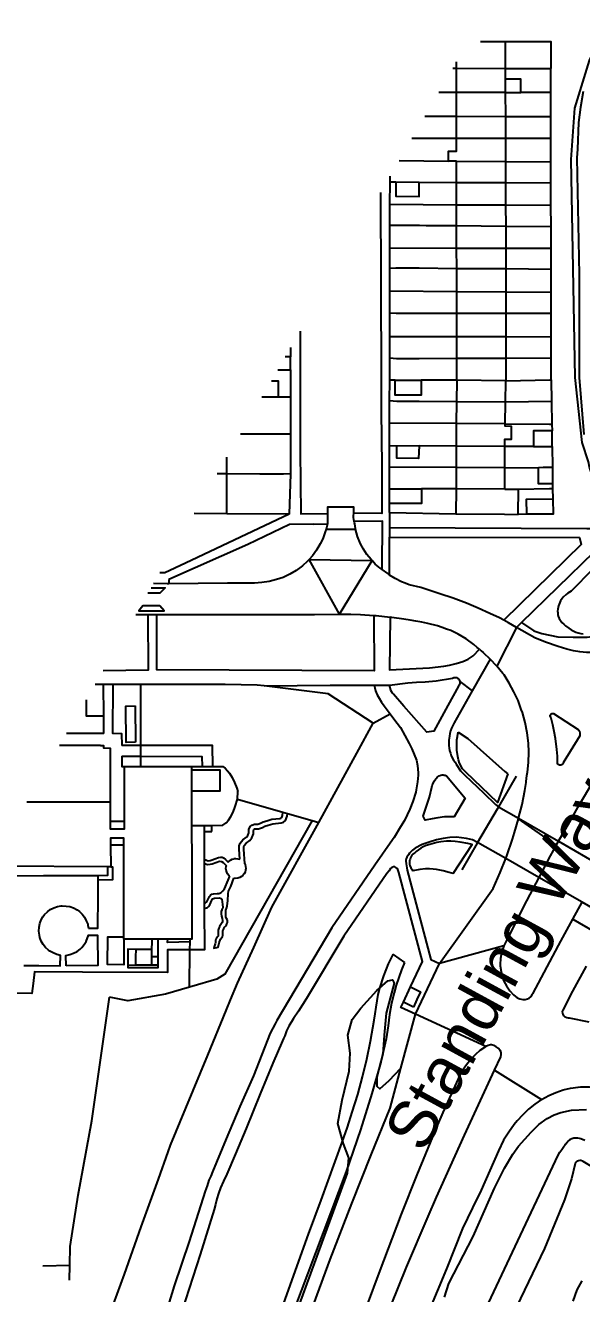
# Model space of a CAD drawing. Header units: millimetres. Extents: x 111502 to 977541, y 8702 to 1044108.
# Drawn here: x 486233.3 to 486351.3, y 236305.6 to 236574.7 of the extents above; entities that cross this region are included whole.
import ezdxf

# ---------------------------------------------------------------- set-up
doc = ezdxf.new("R2010")
doc.units = ezdxf.units.MM
doc.header["$LTSCALE"] = 0.25
doc.linetypes.add('DASHED2', pattern=[9.525, 6.35, -3.175])
doc.layers.add('E HVSS As Laid HV', color=10, linetype='Continuous')
doc.layers.add('X HVSS Site Background', color=8, linetype='Continuous')
doc.styles.add('Arial', font='arial.ttf')

# ---------------------------------------------------------------- blocks, each defined once
blk = doc.blocks.new('OS MAP 060722')
at = {"layer": 'X HVSS Site Background'}
for points in [[(-2472.02, -2678.32), (-2448.93, -2655.81), (-2440.93, -2646.36), (-2440.33, -2645.66), (-2439.73, -2644.91), (-2438.78, -2643.56), (-2438.28, -2642.76), (-2437.83, -2641.91), (-2437.28, -2640.71), (-2431.58, -2626.81), (-2431.38, -2626.31), (-2430.33, -2623.71), (-2428.43, -2619.56), (-2426.83, -2616.11), (-2423.48, -2609.41), (-2421.78, -2606.21), (-2412.73, -2590.46), (-2402.33, -2573.11), (-2391.43, -2554.51), (-2387.93, -2548.46)], [(-2447.73, -2657.66), (-2461.53, -2671.71), (-2462.23, -2672.11), (-2462.58, -2672.36), (-2463.18, -2672.96), (-2463.43, -2673.26), (-2463.73, -2673.76), (-2464.18, -2674.81), (-2464.28, -2675.16), (-2464.33, -2675.51), (-2464.38, -2675.91), (-2464.33, -2676.26), (-2464.33, -2676.61), (-2464.23, -2677.01), (-2464.03, -2677.51), (-2463.78, -2677.91), (-2463.48, -2678.31), (-2463.08, -2678.71), (-2462.68, -2679.06), (-2461.98, -2679.56), (-2461.53, -2679.86), (-2460.53, -2680.36), (-2460.03, -2680.51), (-2459.48, -2680.66), (-2458.93, -2680.76)], [(-2472.02, -2678.32), (-2469.45, -2680.07), (-2467.72, -2680.68), (-2464.35, -2681.35), (-2461.1, -2681.42), (-2458.14, -2681.43), (-2455.09, -2681.05), (-2453.36, -2680.21), (-2451.12, -2679.07), (-2448.8, -2676.63), (-2444.1, -2670.27), (-2439.49, -2664.69), (-2431.62, -2655.3), (-2425.24, -2646.03), (-2416.62, -2634.94), (-2412.58, -2629.56), (-2405.29, -2621.05), (-2400.02, -2613.89), (-2393.73, -2606.98), (-2384.34, -2597.21), (-2375.08, -2587.25), (-2363.56, -2575.28), (-2350.15, -2562.42), (-2337.79, -2551.15)], [(-2453.88, -2656.36), (-2457.58, -2645.36), (-2457.83, -2644.21), (-2459.18, -2640.16), (-2460.68, -2626.31), (-2461.48, -2580.06), (-2460.73, -2569.16), (-2457.63, -2559.06), (-2457.28, -2558.26), (-2456.68, -2557.36), (-2455.93, -2556.51), (-2455.08, -2555.56), (-2454.08, -2554.71), (-2453.03, -2553.86), (-2451.83, -2553.11), (-2450.68, -2552.51), (-2448.18, -2551.51), (-2446.88, -2551.11), (-2441.83, -2549.71)], [(-2458.93, -2565.61), (-2459.53, -2568.96), (-2459.93, -2572.21), (-2460.18, -2577.91), (-2460.33, -2579.71), (-2459.83, -2604.46), (-2459.78, -2626.31), (-2458.83, -2638.46)], [(-2480.72, -2555.03), (-2475.48, -2555.06)], [(-2475.48, -2555.06), (-2465.78, -2555.06), (-2465.78, -2560.76)], [(-2475.48, -2555.06), (-2475.48, -2560.76)], [(-2485.83, -2560.71), (-2485.83, -2559.34)], [(-2486.62, -2560.71), (-2485.83, -2560.71)], [(-2485.83, -2560.71), (-2475.48, -2560.76)], [(-2485.83, -2565.86), (-2485.83, -2560.71)], [(-2475.48, -2560.76), (-2465.78, -2560.76)], [(-2475.48, -2560.76), (-2475.48, -2563.05)], [(-2465.78, -2565.86), (-2465.78, -2560.76)], [(-2475.48, -2563.05), (-2475.48, -2565.86)], [(-2472.15, -2565.86), (-2472.15, -2563.05), (-2475.48, -2563.05)], [(-2485.83, -2565.86), (-2489.6, -2565.83)], [(-2475.48, -2565.86), (-2485.83, -2565.86)], [(-2485.83, -2570.91), (-2485.83, -2565.86)], [(-2475.48, -2565.86), (-2475.43, -2570.96)], [(-2475.48, -2565.86), (-2472.15, -2565.86)], [(-2465.78, -2565.86), (-2472.15, -2565.86)], [(-2465.78, -2570.96), (-2465.78, -2565.86)], [(-2492.54, -2570.91), (-2485.83, -2570.91)], [(-2485.83, -2570.91), (-2475.43, -2570.96)], [(-2485.83, -2575.61), (-2485.83, -2570.91)], [(-2475.43, -2570.96), (-2465.78, -2570.96)], [(-2475.43, -2570.96), (-2475.43, -2575.61)], [(-2465.78, -2575.61), (-2465.78, -2570.96)], [(-2485.83, -2575.61), (-2493.73, -2575.61), (-2495.27, -2575.61)], [(-2487.51, -2580.41), (-2487.51, -2580.4), (-2487.51, -2578.32), (-2485.83, -2578.32), (-2485.83, -2575.61)], [(-2475.43, -2575.61), (-2485.83, -2575.61)], [(-2465.78, -2575.61), (-2475.43, -2575.61)], [(-2475.43, -2575.61), (-2475.43, -2580.51)], [(-2465.78, -2580.56), (-2465.78, -2575.61)], [(-2498.01, -2580.32), (-2487.51, -2580.41)], [(-2485.83, -2580.41), (-2487.51, -2580.41)], [(-2485.83, -2580.41), (-2475.43, -2580.51)], [(-2485.83, -2585.01), (-2485.83, -2580.41)], [(-2475.43, -2580.51), (-2465.78, -2580.56)], [(-2475.43, -2580.51), (-2475.43, -2585.06)], [(-2465.78, -2585.11), (-2465.78, -2580.56)], [(-2499.93, -2584.91), (-2499.93, -2583.63)], [(-2499.98, -2589.56), (-2499.93, -2584.91)], [(-2498.68, -2584.91), (-2499.93, -2584.91)], [(-2498.68, -2584.91), (-2498.68, -2587.86), (-2493.73, -2587.91), (-2493.73, -2584.96)], [(-2493.73, -2584.96), (-2498.68, -2584.91)], [(-2485.83, -2585.01), (-2493.73, -2584.96)], [(-2485.83, -2589.66), (-2485.83, -2585.01)], [(-2475.43, -2585.06), (-2485.83, -2585.01)], [(-2465.78, -2585.11), (-2475.43, -2585.06)], [(-2475.43, -2585.06), (-2475.43, -2589.71)], [(-2465.78, -2589.76), (-2465.78, -2585.11)], [(-2501.94, -2587.1), (-2501.83, -2626.31), (-2501.78, -2633.41), (-2501.68, -2645.06), (-2501.68, -2655.21), (-2507.63, -2655.16)], [(-2499.98, -2589.56), (-2485.83, -2589.66)], [(-2499.98, -2594.06), (-2499.98, -2589.56)], [(-2485.83, -2589.66), (-2475.43, -2589.71)], [(-2485.83, -2594.16), (-2485.83, -2589.66)], [(-2475.43, -2589.71), (-2465.78, -2589.76)], [(-2475.43, -2589.71), (-2475.38, -2594.26)], [(-2465.73, -2594.36), (-2465.78, -2589.76)], [(-2499.98, -2598.81), (-2500, -2597.34), (-2499.98, -2594.06)], [(-2485.83, -2594.16), (-2492.24, -2594.12), (-2493.68, -2594.11), (-2498.68, -2594.07), (-2499.98, -2594.06)], [(-2475.38, -2594.26), (-2485.83, -2594.16)], [(-2485.83, -2598.86), (-2485.83, -2594.16)], [(-2465.73, -2594.36), (-2475.38, -2594.26)], [(-2475.38, -2594.26), (-2475.38, -2598.86)], [(-2465.73, -2598.91), (-2465.73, -2594.36)], [(-2499.98, -2603.21), (-2499.98, -2598.81)], [(-2499.98, -2598.81), (-2485.83, -2598.86)], [(-2485.78, -2603.26), (-2485.83, -2598.86)], [(-2485.83, -2598.86), (-2475.38, -2598.86)], [(-2475.38, -2598.86), (-2475.38, -2603.31)], [(-2475.38, -2598.86), (-2465.73, -2598.91)], [(-2465.73, -2603.41), (-2465.73, -2598.91)], [(-2485.78, -2603.26), (-2493.78, -2603.16), (-2498.68, -2603.16), (-2499.98, -2603.21)], [(-2499.98, -2607.96), (-2499.98, -2603.21)], [(-2485.78, -2608.06), (-2485.78, -2603.26)], [(-2475.38, -2603.31), (-2485.78, -2603.26)], [(-2465.73, -2603.41), (-2475.38, -2603.31)], [(-2475.38, -2603.31), (-2475.38, -2608.16)], [(-2465.73, -2608.21), (-2465.73, -2603.41)], [(-2499.98, -2607.96), (-2485.78, -2608.06)], [(-2499.98, -2612.71), (-2499.98, -2607.96)], [(-2485.78, -2612.76), (-2485.78, -2608.06)], [(-2485.78, -2608.06), (-2475.38, -2608.16)], [(-2475.38, -2608.16), (-2465.73, -2608.21)], [(-2475.38, -2608.16), (-2475.38, -2612.76)], [(-2465.73, -2612.76), (-2465.73, -2608.21)], [(-2499.98, -2617.61), (-2499.98, -2612.71)], [(-2485.78, -2612.76), (-2493.78, -2612.76), (-2498.63, -2612.76), (-2499.98, -2612.71)], [(-2485.78, -2617.66), (-2485.78, -2612.76)], [(-2475.38, -2612.76), (-2485.78, -2612.76)], [(-2465.73, -2612.76), (-2475.38, -2612.76)], [(-2475.38, -2612.76), (-2475.33, -2617.66)], [(-2465.73, -2617.71), (-2465.73, -2612.76)], [(-2518.99, -2616.48), (-2518.98, -2626.31), (-2518.98, -2641.96), (-2518.88, -2655.26), (-2513.18, -2655.21)], [(-2499.98, -2622.26), (-2499.98, -2617.61)], [(-2499.98, -2617.61), (-2485.78, -2617.66)], [(-2485.78, -2617.66), (-2475.33, -2617.66)], [(-2485.78, -2622.31), (-2485.78, -2617.66)], [(-2475.33, -2617.66), (-2475.33, -2622.31)], [(-2475.33, -2617.66), (-2465.73, -2617.71)], [(-2465.73, -2622.26), (-2465.73, -2617.71)], [(-2521.04, -2620), (-2521.03, -2621.96)], [(-2521.03, -2621.96), (-2522.17, -2621.96)], [(-2521.03, -2624.68), (-2521.03, -2621.96)], [(-2485.78, -2622.31), (-2493.78, -2622.36), (-2498.58, -2622.36), (-2499.98, -2622.26)], [(-2499.98, -2626.91), (-2499.98, -2626.31), (-2499.98, -2622.26)], [(-2475.33, -2622.31), (-2485.78, -2622.31)], [(-2485.78, -2626.91), (-2485.78, -2626.31), (-2485.78, -2622.31)], [(-2465.73, -2622.26), (-2475.33, -2622.31)], [(-2475.33, -2622.31), (-2475.33, -2626.31), (-2475.33, -2627.06)], [(-2465.73, -2626.86), (-2465.73, -2626.31), (-2465.73, -2622.26)], [(-2523.75, -2624.68), (-2521.03, -2624.68)], [(-2521.03, -2624.68), (-2521.03, -2626.31), (-2521.03, -2630.51)], [(-2525.11, -2627.03), (-2523.65, -2627.03), (-2523.66, -2630.5)], [(-2500.03, -2631.31), (-2499.98, -2626.91)], [(-2498.86, -2626.91), (-2499.98, -2626.91)], [(-2493.36, -2626.91), (-2493.36, -2630.05), (-2498.86, -2630.05), (-2498.86, -2626.91)], [(-2498.86, -2626.91), (-2493.36, -2626.91)], [(-2485.78, -2626.91), (-2493.36, -2626.91)], [(-2485.78, -2626.91), (-2485.83, -2631.51)], [(-2475.33, -2627.06), (-2485.78, -2626.91)], [(-2475.43, -2631.56), (-2475.33, -2627.06)], [(-2475.33, -2627.06), (-2466.03, -2626.86), (-2465.73, -2626.86)], [(-2465.73, -2626.86), (-2465.68, -2631.41)], [(-2523.66, -2630.5), (-2527.12, -2630.49)], [(-2521.03, -2630.51), (-2522.48, -2630.51), (-2523.66, -2630.5)], [(-2521.03, -2630.51), (-2521.03, -2638.36)], [(-2500.03, -2636.06), (-2500.03, -2631.31)], [(-2485.83, -2631.51), (-2493.73, -2631.46), (-2498.48, -2631.41), (-2500.03, -2631.31)], [(-2485.83, -2631.51), (-2485.88, -2636.11)], [(-2475.43, -2631.56), (-2485.83, -2631.51)], [(-2475.53, -2636.16), (-2475.43, -2631.56)], [(-2465.68, -2631.41), (-2475.43, -2631.56)], [(-2465.68, -2631.41), (-2465.58, -2636.21)], [(-2485.88, -2636.11), (-2500.03, -2636.06)], [(-2500.03, -2640.86), (-2500.03, -2636.06)], [(-2485.88, -2636.11), (-2485.88, -2640.91)], [(-2475.53, -2636.16), (-2485.88, -2636.11)], [(-2475.58, -2640.96), (-2475.56, -2639.4), (-2474.19, -2639.42), (-2474.16, -2636.7), (-2475.53, -2636.69), (-2475.53, -2636.16)], [(-2475.53, -2636.16), (-2466.08, -2636.21), (-2465.58, -2636.21)], [(-2465.58, -2636.21), (-2465.51, -2637.64)], [(-2521.03, -2638.36), (-2531.69, -2638.36)], [(-2521.03, -2638.36), (-2521.08, -2646.76)], [(-2465.51, -2637.64), (-2465.56, -2637.64), (-2469.49, -2637.62), (-2469.51, -2640.99)], [(-2465.53, -2641.01), (-2465.51, -2637.64)], [(-2498.48, -2640.91), (-2500.03, -2640.86)], [(-2500.03, -2645.36), (-2500.03, -2640.86)], [(-2493.73, -2640.86), (-2498.48, -2640.91)], [(-2493.73, -2640.86), (-2493.88, -2643.51), (-2498.48, -2643.46), (-2498.48, -2640.91)], [(-2485.88, -2640.91), (-2493.73, -2640.86)], [(-2485.88, -2640.91), (-2485.93, -2645.21), (-2485.93, -2645.46)], [(-2475.58, -2640.96), (-2485.88, -2640.91)], [(-2469.51, -2640.99), (-2475.58, -2640.96)], [(-2475.58, -2645.51), (-2475.58, -2640.96)], [(-2469.51, -2640.99), (-2465.53, -2641.01)], [(-2465.53, -2641.01), (-2465.48, -2645.36)], [(-2534.53, -2646.81), (-2534.53, -2643.24)], [(-2500.03, -2649.96), (-2500.03, -2649.91), (-2500.03, -2645.36)], [(-2485.93, -2645.46), (-2500.03, -2645.36)], [(-2475.58, -2645.51), (-2485.93, -2645.46)], [(-2485.93, -2645.46), (-2485.93, -2649.96)], [(-2475.58, -2645.51), (-2468.46, -2645.4)], [(-2475.58, -2650.01), (-2475.58, -2645.51)], [(-2468.46, -2645.4), (-2467.44, -2645.38), (-2465.48, -2645.36)], [(-2465.44, -2648.88), (-2468.42, -2648.91), (-2468.46, -2645.4)], [(-2465.48, -2645.36), (-2465.44, -2648.88)], [(-2534.53, -2646.81), (-2536.59, -2646.8)], [(-2521.08, -2646.76), (-2522.53, -2646.86), (-2527.53, -2646.84), (-2534.53, -2646.81)], [(-2534.53, -2655.26), (-2534.53, -2646.81)], [(-2521.08, -2646.76), (-2521.33, -2655.31)], [(-2500.03, -2649.96), (-2498.48, -2649.96), (-2493.78, -2649.96), (-2493.27, -2649.96)], [(-2500.03, -2653.08), (-2500.03, -2649.96)], [(-2493.27, -2649.96), (-2493.27, -2653.08), (-2500.03, -2653.08)], [(-2485.93, -2649.96), (-2493.27, -2649.96)], [(-2485.93, -2649.96), (-2485.98, -2655.26)], [(-2475.58, -2650.01), (-2485.93, -2649.96)], [(-2475.58, -2650.01), (-2472.69, -2650.04)], [(-2472.75, -2655.39), (-2472.75, -2655.34), (-2472.69, -2650.04)], [(-2472.69, -2650.04), (-2466.13, -2649.91), (-2465.43, -2649.91)], [(-2465.44, -2648.88), (-2465.43, -2649.91)], [(-2465.43, -2649.91), (-2465.36, -2652.09)], [(-2500.03, -2655.01), (-2500.03, -2653.08)], [(-2470.91, -2655.37), (-2470.91, -2655.33), (-2470.95, -2652.15), (-2465.39, -2652.09), (-2465.36, -2652.09)], [(-2465.36, -2652.09), (-2465.33, -2655.31), (-2470.91, -2655.37)], [(-2521.33, -2655.31), (-2543.33, -2665.76), (-2547.68, -2667.76), (-2548.76, -2667.76)], [(-2534.53, -2655.26), (-2541.46, -2655.19)], [(-2521.33, -2655.31), (-2534.53, -2655.26)], [(-2507.63, -2655.16), (-2507.63, -2653.83), (-2513.18, -2653.84), (-2513.18, -2655.21)], [(-2513.18, -2655.21), (-2513.18, -2657.41)], [(-2507.53, -2656.91), (-2507.68, -2656.06), (-2507.68, -2655.71), (-2507.63, -2655.16)], [(-2500.03, -2655.01), (-2485.98, -2655.26)], [(-2500.03, -2655.01), (-2500.03, -2658.26)], [(-2453.88, -2656.36), (-2454.73, -2657.31), (-2455.03, -2657.56), (-2455.38, -2657.81), (-2455.73, -2658.01), (-2456.08, -2658.16), (-2456.48, -2658.31), (-2456.83, -2658.41), (-2457.23, -2658.46), (-2458.18, -2658.46), (-2500.03, -2658.26)], [(-2485.98, -2655.26), (-2475.63, -2655.36), (-2472.75, -2655.39)], [(-2470.91, -2655.37), (-2472.75, -2655.39)], [(-2516.25, -2657.45), (-2521.23, -2657.51), (-2530.13, -2661.81), (-2546.84, -2669.2)], [(-2513.51, -2658.54), (-2513.68, -2659.11), (-2514.18, -2660.56), (-2514.73, -2661.66), (-2515.53, -2662.96), (-2516.38, -2664.21), (-2517.11, -2664.97)], [(-2516.25, -2657.45), (-2513.18, -2657.41)], [(-2513.18, -2657.41), (-2513.51, -2658.54)], [(-2513.51, -2658.54), (-2507.25, -2658.53)], [(-2501.58, -2667.11), (-2501.53, -2656.81), (-2507.53, -2656.91)], [(-2507.25, -2658.53), (-2507.28, -2658.41), (-2507.43, -2657.41), (-2507.48, -2657.21), (-2507.53, -2656.91)], [(-2503.73, -2665.2), (-2503.93, -2664.96), (-2504.83, -2663.91), (-2505.58, -2662.76), (-2506.23, -2661.61), (-2506.83, -2660.06), (-2507.25, -2658.53)], [(-2500.03, -2658.26), (-2500.03, -2660.21)], [(-2500.03, -2668.31), (-2500.03, -2660.21)], [(-2500.03, -2660.21), (-2459.73, -2660.31), (-2459.38, -2661.76), (-2475.78, -2677.86)], [(-2517.11, -2664.97), (-2517.43, -2665.31), (-2518.48, -2666.31), (-2519.83, -2667.26), (-2521.18, -2668.06), (-2522.58, -2668.76), (-2524.03, -2669.21), (-2525.58, -2669.61), (-2527.13, -2669.86), (-2528.68, -2669.96), (-2534.38, -2669.96), (-2546.87, -2670.1)], [(-2517.11, -2664.97), (-2503.73, -2665.2)], [(-2510.63, -2676.56), (-2517.11, -2664.97)], [(-2510.63, -2676.56), (-2503.73, -2665.2)], [(-2501.58, -2667.11), (-2502.03, -2666.81), (-2503.08, -2665.96), (-2503.73, -2665.2)], [(-2500.03, -2668.31), (-2500.43, -2667.96), (-2501.58, -2667.11)], [(-2546.84, -2669.2), (-2546.86, -2669.93), (-2546.87, -2670.1)], [(-2475.78, -2677.86), (-2476.73, -2677.36), (-2478.73, -2676.41), (-2481.23, -2675.26), (-2483.73, -2674.21), (-2486.53, -2673.16), (-2489.33, -2672.21), (-2493.43, -2670.91), (-2495.88, -2670.31), (-2496.73, -2670.01), (-2497.48, -2669.71), (-2498.83, -2669.01), (-2500.03, -2668.31)], [(-2550.61, -2670.95), (-2547.66, -2670.95), (-2548.79, -2672.12), (-2551.29, -2672.12)], [(-2546.87, -2670.1), (-2547.23, -2670.11), (-2550.11, -2670.08)], [(-2548.79, -2674.81), (-2552.38, -2674.81), (-2553.26, -2675.84), (-2547.84, -2675.84), (-2548.79, -2674.81)], [(-2560.79, -2688.48), (-2551.18, -2688.4), (-2551.23, -2676.61)], [(-2553.89, -2676.61), (-2551.23, -2676.61)], [(-2551.23, -2676.61), (-2549.43, -2676.61)], [(-2549.43, -2676.61), (-2538.83, -2676.66), (-2528.18, -2676.66), (-2515.98, -2676.61), (-2510.63, -2676.56)], [(-2503.38, -2676.81), (-2503.33, -2688.56), (-2549.43, -2688.4), (-2549.43, -2676.61)], [(-2510.63, -2676.56), (-2510.23, -2676.56), (-2508.23, -2676.56), (-2506.18, -2676.61), (-2503.38, -2676.81)], [(-2503.38, -2676.81), (-2502.88, -2676.86), (-2499.93, -2677.21)], [(-2499.93, -2677.21), (-2500.02, -2688.38), (-2491.58, -2687.94), (-2488.54, -2687.61), (-2487.31, -2687.39), (-2485.9, -2687.05), (-2484.51, -2686.61), (-2483.37, -2686.14), (-2482.31, -2685.42), (-2480.98, -2684.01)], [(-2480.98, -2684.01), (-2481.43, -2683.66), (-2482.18, -2683.01), (-2483.78, -2681.81), (-2485.48, -2680.81), (-2487.03, -2680.06), (-2487.93, -2679.71), (-2488.88, -2679.36), (-2489.83, -2679.06), (-2491.88, -2678.51), (-2493.18, -2678.26), (-2494.43, -2678.01), (-2495.68, -2677.81), (-2496.98, -2677.61), (-2499.53, -2677.26), (-2499.93, -2677.21)], [(-2473.08, -2679.36), (-2474.78, -2678.41), (-2475.78, -2677.86)], [(-2473.08, -2679.36), (-2477.28, -2687.56)], [(-2473.08, -2679.36), (-2472.02, -2678.32)], [(-2453.73, -2684.31), (-2454.58, -2684.51), (-2455.48, -2684.66), (-2456.38, -2684.71), (-2458.23, -2684.71), (-2459.63, -2684.56), (-2461.03, -2684.31), (-2462.43, -2683.96), (-2464.28, -2683.41), (-2466.98, -2682.51), (-2469.18, -2681.56), (-2473.08, -2679.36)], [(-2480.98, -2684.01), (-2480.58, -2684.31), (-2480.18, -2684.66), (-2478.68, -2686.11)], [(-2478.68, -2686.11), (-2482.49, -2692.83)], [(-2477.28, -2687.56), (-2478.68, -2686.11)], [(-2472.65, -2719.87), (-2471.93, -2716.96), (-2471.33, -2713.96), (-2471.08, -2712.26), (-2471.05, -2712.1), (-2470.88, -2710.81), (-2470.78, -2710.11), (-2470.58, -2708.01), (-2470.48, -2705.86), (-2470.53, -2703.91), (-2470.83, -2701.71), (-2471.23, -2699.56), (-2471.83, -2697.41), (-2472.08, -2696.81), (-2472.78, -2694.86), (-2473.63, -2693.01), (-2474.63, -2691.21), (-2475.73, -2689.46), (-2475.98, -2689.16), (-2477.28, -2687.56)], [(-2500.03, -2691.61), (-2496.13, -2691.16), (-2494.28, -2691.01), (-2492.48, -2690.91), (-2490.13, -2690.71), (-2486.68, -2690.16), (-2486.53, -2690.06), (-2486.38, -2690.01), (-2485.83, -2690.01), (-2485.63, -2690.11), (-2485.48, -2690.21), (-2485.33, -2690.36), (-2485.23, -2690.51), (-2485.13, -2690.86)], [(-2485.13, -2690.86), (-2485.13, -2691.26), (-2485.18, -2691.41), (-2485.23, -2691.61), (-2485.43, -2691.86), (-2487.68, -2695.96), (-2490.63, -2701.41), (-2492.13, -2701.61), (-2497.03, -2696.11), (-2499.23, -2693.51), (-2499.38, -2693.31), (-2499.73, -2692.76), (-2499.93, -2692.11), (-2500.03, -2691.61)], [(-2485.13, -2690.86), (-2482.49, -2692.83)], [(-2560.73, -2691.46), (-2562.51, -2691.45)], [(-2558.73, -2691.46), (-2560.73, -2691.46)], [(-2560.68, -2698.16), (-2560.73, -2691.46)], [(-2558.73, -2691.46), (-2558.83, -2701.81), (-2556.88, -2701.86), (-2556.86, -2704.46)], [(-2552.82, -2691.46), (-2555.13, -2691.46), (-2558.73, -2691.46)], [(-2526.63, -2691.76), (-2528.13, -2691.61), (-2534.93, -2691.51), (-2552.82, -2691.46)], [(-2552.82, -2704.46), (-2552.82, -2691.46)], [(-2526.63, -2691.76), (-2512.63, -2691.61), (-2503.28, -2691.66)], [(-2503.53, -2699.71), (-2513.03, -2693.46), (-2526.63, -2691.76)], [(-2503.28, -2691.66), (-2500.03, -2691.61)], [(-2503.28, -2691.66), (-2503.18, -2692.21), (-2502.98, -2692.86), (-2502.63, -2693.66), (-2502.23, -2694.41), (-2501.73, -2695.21), (-2501.18, -2696.01), (-2499.88, -2697.71)], [(-2482.49, -2692.83), (-2486.33, -2699.61), (-2486.63, -2700.21), (-2486.88, -2700.76), (-2487.08, -2701.31), (-2487.23, -2701.91), (-2487.33, -2702.46), (-2487.43, -2703.31), (-2487.43, -2704.46), (-2487.38, -2705.01), (-2487.28, -2705.51), (-2487.13, -2706.06), (-2486.93, -2706.61), (-2486.43, -2707.51), (-2486.13, -2707.96), (-2485.88, -2708.41), (-2484.98, -2709.81), (-2484.03, -2710.76), (-2480.03, -2714.56), (-2477.58, -2716.96), (-2476.93, -2717.41)], [(-2564.43, -2694.75), (-2564.43, -2698.16), (-2560.68, -2698.16)], [(-2553.91, -2703.75), (-2555.9, -2703.78), (-2556, -2696.05), (-2554, -2696.02)], [(-2553.91, -2703.75), (-2555.9, -2703.78), (-2556, -2696.05), (-2554, -2696.02)], [(-2554, -2696.02), (-2553.91, -2703.75)], [(-2560.68, -2701.91), (-2560.68, -2698.16)], [(-2499.88, -2697.71), (-2499.13, -2698.76), (-2498.43, -2699.71), (-2497.73, -2700.61), (-2496.78, -2702.31), (-2495.88, -2704.01), (-2495.28, -2705.16), (-2494.78, -2706.36), (-2494.33, -2707.56), (-2494.08, -2708.66), (-2493.93, -2710.21), (-2493.98, -2710.76), (-2494.08, -2712.11), (-2494.38, -2713.86), (-2494.48, -2714.31), (-2495.08, -2716.31), (-2495.73, -2717.96), (-2496.88, -2720.31), (-2497.68, -2721.71), (-2499.08, -2723.96), (-2499.43, -2724.46), (-2503.18, -2729.81), (-2512.28, -2743.11), (-2523.98, -2762.81), (-2524.33, -2763.46), (-2525.33, -2765.46), (-2528.93, -2774.51), (-2531.83, -2781.06), (-2534.68, -2787.91), (-2537.58, -2794.91), (-2537.98, -2795.81), (-2538.38, -2796.66), (-2538.73, -2797.86), (-2539.13, -2799.01), (-2542.58, -2809.66), (-2545.73, -2819.11), (-2547.78, -2825.81)], [(-2503.53, -2699.71), (-2499.88, -2697.71)], [(-2464.28, -2708.46), (-2464.33, -2708.36), (-2464.38, -2708.16), (-2464.43, -2706.71), (-2464.53, -2705.26), (-2464.83, -2702.91), (-2465.08, -2701.46), (-2465.38, -2700.06), (-2465.73, -2698.61), (-2465.83, -2698.46), (-2465.93, -2698.26), (-2465.93, -2698.01), (-2465.88, -2697.91), (-2465.73, -2697.71), (-2465.63, -2697.66), (-2465.48, -2697.61), (-2465.23, -2697.66), (-2460.03, -2701.01), (-2459.88, -2701.16), (-2459.73, -2701.41), (-2459.63, -2701.81), (-2459.63, -2702.01), (-2459.68, -2702.36), (-2463.18, -2708.11), (-2463.23, -2708.26), (-2463.53, -2708.56), (-2463.68, -2708.61), (-2463.98, -2708.61), (-2464.13, -2708.56), (-2464.28, -2708.46)], [(-2560.68, -2701.91), (-2568.55, -2701.86)], [(-2515.06, -2720.74), (-2506.98, -2706.06), (-2503.53, -2699.71)], [(-2474.93, -2710.46), (-2477.13, -2716.56), (-2483.88, -2710.11), (-2484.58, -2709.36), (-2485.18, -2708.16), (-2485.43, -2707.46), (-2485.58, -2706.76), (-2485.73, -2705.41), (-2485.78, -2704.71), (-2485.78, -2703.96), (-2485.73, -2703.26), (-2485.63, -2702.51), (-2485.48, -2701.61)], [(-2485.48, -2701.61), (-2483.43, -2702.91), (-2475.58, -2709.96), (-2474.93, -2710.46)], [(-2561.38, -2704.42), (-2570.04, -2704.42)], [(-2561.38, -2704.42), (-2560.72, -2704.42), (-2560.73, -2704.96), (-2559.28, -2704.99), (-2559.28, -2716.36)], [(-2552.82, -2704.46), (-2556.86, -2704.46)], [(-2552.82, -2706.71), (-2552.82, -2704.46)], [(-2550.39, -2704.46), (-2552.82, -2704.46)], [(-2548.58, -2704.46), (-2550.39, -2704.46)], [(-2537.54, -2708.87), (-2537.59, -2704.46), (-2548.58, -2704.46)], [(-2556.84, -2706.7), (-2552.82, -2706.71)], [(-2556.84, -2706.7), (-2556.82, -2708.81), (-2556.82, -2708.86), (-2556.28, -2708.86)], [(-2552.82, -2706.71), (-2539.83, -2706.75), (-2539.78, -2708.86)], [(-2552.82, -2708.86), (-2552.82, -2706.71)], [(-2464.18, -2724.74), (-2461.08, -2719.36), (-2459.98, -2717.46), (-2453.43, -2706.36), (-2453.38, -2706.21), (-2453.03, -2705.76), (-2452.53, -2705.41), (-2451.98, -2705.16), (-2451.38, -2705.11), (-2450.78, -2705.21), (-2450.23, -2705.46), (-2449.68, -2705.96)], [(-2556.28, -2708.86), (-2552.82, -2708.86)], [(-2556.28, -2720.56), (-2556.28, -2708.86)], [(-2552.82, -2708.86), (-2542.03, -2708.86)], [(-2542.03, -2708.86), (-2542.03, -2709.56)], [(-2542.03, -2708.86), (-2539.78, -2708.86)], [(-2542.03, -2709.56), (-2542.03, -2710.31), (-2542.03, -2713.51), (-2542.03, -2714.09)], [(-2542.03, -2709.56), (-2536.01, -2709.56), (-2536.01, -2714.09), (-2542.03, -2714.09)], [(-2539.78, -2708.86), (-2537.54, -2708.87)], [(-2537.54, -2708.87), (-2535.42, -2708.87), (-2534.9, -2709.27), (-2534.41, -2709.79), (-2534.01, -2710.32), (-2533.43, -2711.24), (-2532.93, -2712.31), (-2532.45, -2713.5), (-2532.2, -2714.16)], [(-2487.98, -2710.86), (-2487.56, -2711.36), (-2486.86, -2712.17), (-2484.02, -2715.62), (-2486.32, -2719.58), (-2487.11, -2719.56), (-2488.37, -2719.58), (-2489.8, -2719.77), (-2490.97, -2719.98), (-2492.48, -2720.24), (-2492.62, -2719.98), (-2492.9, -2719.43), (-2491.54, -2715.41), (-2491.03, -2713.26), (-2490.98, -2712.91), (-2490.88, -2712.61), (-2490.58, -2712.01), (-2490.23, -2711.51), (-2490.08, -2711.36), (-2489.93, -2711.16), (-2489.53, -2710.86), (-2489.13, -2710.71), (-2488.88, -2710.66), (-2488.68, -2710.66), (-2488.43, -2710.71), (-2488.23, -2710.76), (-2487.98, -2710.86)], [(-2473.18, -2710.96), (-2476.93, -2717.41)], [(-2542.03, -2714.09), (-2542.03, -2718.86), (-2542.03, -2721.4)], [(-2532.27, -2715.85), (-2532.2, -2714.16)], [(-2576.97, -2716.36), (-2559.28, -2716.36)], [(-2559.28, -2716.36), (-2559.28, -2720.56)], [(-2537.73, -2721.38), (-2535.38, -2721.37), (-2534.72, -2720.84), (-2534.17, -2720.26), (-2533.68, -2719.49), (-2533.24, -2718.59), (-2532.77, -2717.4), (-2532.27, -2715.85)], [(-2532.27, -2715.85), (-2522.69, -2718.57)], [(-2476.93, -2717.41), (-2477.23, -2717.91), (-2481.34, -2725)], [(-2476.93, -2717.41), (-2472.65, -2719.87), (-2464.18, -2724.74), (-2454.89, -2730.08), (-2444.92, -2735.82), (-2442.43, -2737.26)], [(-2476.93, -2717.41), (-2472.65, -2719.87)], [(-2556.28, -2720.56), (-2559.28, -2720.56)], [(-2559.28, -2720.56), (-2559.28, -2722.11), (-2556.28, -2722.11), (-2556.28, -2720.56)], [(-2558.62, -2822.97), (-2556.28, -2816.61), (-2552.73, -2806.56), (-2549.08, -2796.46), (-2547.03, -2790.66), (-2546.48, -2789.21), (-2543.23, -2781.41), (-2538.58, -2770.16), (-2534.68, -2760.66), (-2533.78, -2758.41), (-2532.28, -2754.86), (-2528.83, -2747.31), (-2524.98, -2738.76), (-2515.06, -2720.74)], [(-2516.42, -2720.35), (-2535, -2752.94), (-2536.71, -2754.02), (-2541.98, -2755.57), (-2542.45, -2755.7)], [(-2531.83, -2728.57), (-2531.97, -2726.42), (-2531.93, -2725.73), (-2531.74, -2725.17), (-2531.17, -2724.43), (-2530.37, -2723.86), (-2530.1, -2723.52), (-2529.9, -2722.98), (-2529.87, -2722.26), (-2529.59, -2721.64), (-2529.26, -2721.31), (-2528.71, -2721.12), (-2527.99, -2721.12), (-2527.38, -2720.92), (-2526.87, -2720.64), (-2526.08, -2720.4), (-2524.98, -2720.09), (-2523.33, -2719.89), (-2523.1, -2719.84), (-2522.9, -2719.69), (-2522.75, -2719.25), (-2522.69, -2718.57)], [(-2530.76, -2729.57), (-2530.97, -2726.42), (-2530.94, -2725.92), (-2530.85, -2725.65), (-2530.47, -2725.16), (-2529.67, -2724.59), (-2529.22, -2724.01), (-2528.91, -2723.18), (-2528.89, -2722.57), (-2528.84, -2722.28), (-2528.71, -2722.14), (-2528.54, -2722.12), (-2527.82, -2722.12), (-2526.98, -2721.84), (-2526.48, -2721.56), (-2525.8, -2721.36), (-2524.79, -2721.08), (-2523.04, -2720.87), (-2522.5, -2720.69), (-2522.12, -2720.37), (-2521.77, -2719.46), (-2521.71, -2718.85)], [(-2522.69, -2718.57), (-2521.71, -2718.85)], [(-2521.71, -2718.85), (-2516.42, -2720.35)], [(-2516.42, -2720.35), (-2515.06, -2720.74)], [(-2475.39, -2728.4), (-2475.18, -2727.86), (-2473.98, -2724.31), (-2473.53, -2722.91), (-2472.68, -2719.96)], [(-2472.68, -2719.96), (-2472.65, -2719.87)], [(-2464.68, -2725.61), (-2472.68, -2719.96)], [(-2472.65, -2719.87), (-2464.18, -2724.74)], [(-2542.03, -2721.4), (-2542.03, -2722.16), (-2541.98, -2728.31), (-2541.98, -2731.66), (-2541.98, -2737.21), (-2541.98, -2740.56), (-2541.98, -2745.56), (-2542.36, -2745.56)], [(-2542.03, -2721.4), (-2539.4, -2721.39)], [(-2539.4, -2721.39), (-2537.73, -2721.38)], [(-2539.4, -2721.39), (-2539.39, -2722.71)], [(-2539.39, -2722.71), (-2537.72, -2722.7)], [(-2539.39, -2722.71), (-2539.38, -2728.58)], [(-2537.72, -2722.7), (-2537.73, -2721.38)], [(-2556.38, -2725.56), (-2556.38, -2724.06), (-2559.23, -2724.06), (-2559.23, -2725.56)], [(-2556.38, -2725.56), (-2557.03, -2725.56), (-2559.23, -2725.56)], [(-2559.23, -2725.56), (-2559.18, -2730.16)], [(-2556.38, -2745.06), (-2556.38, -2739.76), (-2556.38, -2737.91), (-2556.38, -2725.56)], [(-2481.34, -2725), (-2482.43, -2724.46), (-2483.68, -2724.16), (-2485.83, -2723.91), (-2487.23, -2723.96), (-2488.68, -2724.16), (-2490.08, -2724.46), (-2491.63, -2724.91), (-2493.13, -2725.46), (-2494.58, -2726.21), (-2495.18, -2726.66), (-2495.78, -2727.26), (-2496.03, -2727.61), (-2496.38, -2728.11), (-2496.53, -2728.51), (-2496.58, -2728.76), (-2496.58, -2729.06), (-2496.53, -2729.31), (-2496.53, -2729.56), (-2496.38, -2730.41), (-2496.28, -2730.86), (-2491.28, -2749.81), (-2489.43, -2750.66)], [(-2486.53, -2731.61), (-2482.48, -2725.41), (-2483.43, -2725.21), (-2485.08, -2724.91), (-2486.08, -2724.81), (-2487.03, -2724.76), (-2487.98, -2724.76), (-2489.18, -2724.86), (-2489.98, -2725.01), (-2491.48, -2725.41), (-2492.23, -2725.66), (-2492.93, -2725.96), (-2493.43, -2726.21), (-2494.38, -2726.91), (-2494.63, -2727.11), (-2494.83, -2727.31), (-2495.08, -2727.51), (-2495.28, -2727.71), (-2495.48, -2728.01), (-2495.58, -2728.26), (-2495.68, -2728.56), (-2495.78, -2728.81), (-2495.78, -2729.61), (-2495.73, -2729.91), (-2495.53, -2730.41), (-2495.33, -2730.66), (-2495.08, -2731.01)], [(-2481.34, -2725), (-2481.43, -2725.16), (-2484.73, -2730.81)], [(-2446.93, -2744.71), (-2449.38, -2743.31), (-2459.16, -2737.7), (-2468.35, -2732.43), (-2475.39, -2728.4), (-2481.34, -2725)], [(-2475.39, -2728.4), (-2481.34, -2725)], [(-2464.68, -2725.61), (-2465.93, -2727.86), (-2468.35, -2732.43)], [(-2464.68, -2725.61), (-2464.18, -2724.74)], [(-2464.18, -2724.74), (-2454.89, -2730.08)], [(-2539.38, -2728.58), (-2538.9, -2728.75), (-2538.5, -2728.87), (-2538.11, -2728.84), (-2537.67, -2728.7), (-2537.08, -2728.49), (-2536.33, -2728.23), (-2535.81, -2728.14), (-2535.53, -2728.15), (-2535.29, -2728.26), (-2534.84, -2728.65), (-2534.26, -2729.19)], [(-2539.38, -2728.58), (-2539.37, -2729.47)], [(-2539.37, -2729.47), (-2538.59, -2729.66), (-2538.1, -2729.62), (-2537.69, -2729.53), (-2536.89, -2729.26), (-2536.14, -2728.98), (-2535.72, -2729.06), (-2535.34, -2729.26), (-2534.65, -2729.94)], [(-2534.26, -2729.19), (-2534.12, -2729.02), (-2533.8, -2728.76), (-2533.44, -2728.57), (-2533.05, -2728.45), (-2532.97, -2728.43), (-2532.63, -2728.41), (-2532.22, -2728.45), (-2531.83, -2728.57)], [(-2489.43, -2750.66), (-2478.03, -2734.81), (-2476.53, -2731.36), (-2475.39, -2728.4)], [(-2468.35, -2732.43), (-2475.39, -2728.4)], [(-2559.78, -2730.16), (-2582.62, -2730.06)], [(-2561.88, -2732.01), (-2559.78, -2731.96), (-2559.78, -2730.16)], [(-2559.18, -2730.16), (-2558.78, -2730.16), (-2558.78, -2732.91), (-2561.88, -2733.01)], [(-2559.18, -2730.16), (-2559.78, -2730.16)], [(-2495.57, -2755.67), (-2493.03, -2750.26), (-2498.03, -2731.36), (-2498.18, -2730.96), (-2498.28, -2730.76), (-2498.43, -2730.56), (-2498.68, -2730.31), (-2498.88, -2730.21), (-2499.23, -2730.21), (-2499.53, -2730.31), (-2499.83, -2730.56), (-2500.03, -2730.86), (-2500.13, -2731.06), (-2500.63, -2731.56), (-2509.73, -2744.86), (-2517.68, -2758.11), (-2519.38, -2760.81), (-2520.38, -2762.36), (-2521.38, -2763.96), (-2521.88, -2764.96), (-2522.28, -2766.01), (-2522.53, -2766.61), (-2522.73, -2767.11), (-2524.78, -2771.86), (-2527.48, -2778.36), (-2530.48, -2785.71), (-2532.73, -2791.11), (-2534.58, -2795.41), (-2535.28, -2796.86), (-2535.88, -2798.31), (-2536.33, -2799.51), (-2536.68, -2800.66), (-2536.98, -2801.81), (-2537.23, -2802.91), (-2540.23, -2812.41), (-2545.63, -2829.26)], [(-2539.37, -2729.47), (-2539.35, -2738.07)], [(-2533.95, -2732.15), (-2533.97, -2732.14), (-2534.12, -2732), (-2534.38, -2731.68), (-2534.58, -2731.32), (-2534.7, -2730.92), (-2534.74, -2730.51), (-2534.7, -2730.1), (-2534.65, -2729.94)], [(-2530.76, -2729.57), (-2530.69, -2729.71), (-2530.57, -2730.1), (-2530.53, -2730.51), (-2530.57, -2730.92), (-2530.69, -2731.32), (-2530.88, -2731.68), (-2530.92, -2731.73), (-2531.15, -2732), (-2531.46, -2732.26), (-2531.83, -2732.46), (-2532.22, -2732.58), (-2532.63, -2732.62), (-2533.05, -2732.58)], [(-2486.53, -2731.61), (-2487.38, -2731.36), (-2488.63, -2731.01), (-2489.33, -2730.86), (-2490.08, -2730.76), (-2490.78, -2730.66), (-2491.53, -2730.61), (-2492.38, -2730.61), (-2493.63, -2730.76), (-2495.08, -2731.01)], [(-2582.63, -2732.06), (-2573.48, -2732.01), (-2561.88, -2732.01)], [(-2563.93, -2743.21), (-2561.93, -2743.16), (-2561.88, -2736.41), (-2561.88, -2733.01)], [(-2561.88, -2733.01), (-2561.88, -2732.01)], [(-2539.35, -2738.07), (-2539.12, -2737.91), (-2538.83, -2737.64), (-2538.64, -2737.31), (-2538.44, -2736.89), (-2538.24, -2736.47), (-2538.02, -2736.19), (-2537.71, -2735.97), (-2537.37, -2735.89), (-2536.6, -2735.87), (-2536.24, -2735.85), (-2536.05, -2735.76), (-2535.73, -2735.59), (-2535.41, -2735.28), (-2535.08, -2734.86), (-2534.28, -2733.02), (-2533.95, -2732.15)], [(-2539.35, -2739.04), (-2538.69, -2738.79), (-2538.42, -2738.58), (-2538.16, -2738.26), (-2537.96, -2737.72), (-2537.74, -2737.22), (-2537.57, -2736.99), (-2537.19, -2736.8), (-2536.13, -2736.73), (-2535.76, -2736.87), (-2535.6, -2737.02), (-2535.47, -2738.2), (-2535.4, -2738.81), (-2535.47, -2739.07), (-2535.59, -2739.3), (-2535.75, -2739.66), (-2535.77, -2739.94), (-2535.76, -2740.18), (-2535.69, -2740.62), (-2535.54, -2741.14), (-2535.45, -2741.55), (-2535.46, -2741.82), (-2535.54, -2742.01), (-2535.84, -2742.43), (-2536.1, -2742.83), (-2536.13, -2742.89), (-2536.26, -2743.17), (-2536.38, -2743.63), (-2536.39, -2743.99), (-2536.38, -2744.36), (-2536.39, -2744.64), (-2536.43, -2744.87), (-2536.52, -2745.03), (-2536.83, -2745.43), (-2536.87, -2745.51), (-2536.99, -2745.81), (-2536.99, -2746.26), (-2537.06, -2746.49), (-2537.26, -2747.17), (-2537.34, -2747.44), (-2536.37, -2747.24), (-2536.15, -2746.31), (-2535.87, -2745.56), (-2535.6, -2745.17), (-2535.48, -2744.93), (-2535.43, -2744.68), (-2535.44, -2744.23), (-2535.42, -2743.86), (-2535.32, -2743.51), (-2535.22, -2743.29), (-2535.15, -2743.09), (-2535.06, -2742.97), (-2534.78, -2742.67), (-2534.65, -2742.5), (-2534.53, -2742.28), (-2534.43, -2741.96), (-2534.41, -2741.76), (-2534.44, -2741.53), (-2534.62, -2741.12), (-2534.74, -2740.82), (-2534.8, -2740.52), (-2534.79, -2740.08), (-2534.78, -2739.68), (-2534.74, -2739.36), (-2534.59, -2738.82), (-2534.48, -2738.44), (-2534.4, -2737.98), (-2534.36, -2737.31), (-2534.27, -2735.91), (-2534.17, -2735.35), (-2533.71, -2734.32), (-2533.05, -2732.58)], [(-2468.35, -2732.43), (-2470.28, -2736.06), (-2470.98, -2737.36), (-2475.18, -2745.66), (-2475.78, -2746.91)], [(-2459.16, -2737.7), (-2468.35, -2732.43)], [(-2577.6, -2751.11), (-2574.43, -2751.11), (-2569.93, -2751.16), (-2569.83, -2748.96), (-2570.63, -2748.76), (-2571.43, -2748.46), (-2572.13, -2748.06), (-2572.38, -2747.86), (-2573.03, -2747.31), (-2573.53, -2746.66), (-2573.98, -2745.96), (-2574.23, -2745.16), (-2574.33, -2744.66), (-2574.43, -2743.86), (-2574.38, -2743.01), (-2574.23, -2742.21), (-2573.98, -2741.46), (-2573.58, -2740.76), (-2573.23, -2740.31), (-2572.63, -2739.76), (-2572.03, -2739.26), (-2571.28, -2738.86), (-2570.48, -2738.61), (-2569.68, -2738.46), (-2569.48, -2738.46), (-2568.63, -2738.51), (-2567.88, -2738.61), (-2567.08, -2738.91), (-2566.33, -2739.31), (-2565.83, -2739.66), (-2565.28, -2740.21), (-2564.78, -2740.86), (-2564.38, -2741.61), (-2564.08, -2742.36), (-2564.03, -2742.56), (-2563.93, -2743.21)], [(-2539.35, -2739.04), (-2539.33, -2747.76), (-2541.98, -2747.76), (-2542.38, -2747.76)], [(-2539.35, -2738.07), (-2539.35, -2739.04)], [(-2461.18, -2741.31), (-2459.16, -2737.7)], [(-2475.78, -2746.91), (-2476.28, -2748.41), (-2476.48, -2749.66), (-2476.53, -2750.91), (-2476.53, -2751.16), (-2476.38, -2752.36), (-2476.13, -2753.51), (-2475.78, -2754.41), (-2475.23, -2755.46), (-2474.53, -2756.46), (-2473.73, -2757.31), (-2472.93, -2757.96), (-2472.38, -2758.21), (-2471.78, -2758.31), (-2471.23, -2758.31), (-2470.73, -2758.21), (-2470.38, -2758.06), (-2469.98, -2757.71), (-2469.68, -2757.21), (-2469.63, -2757.11), (-2464.17, -2746.87), (-2463.68, -2745.96), (-2461.18, -2741.31)], [(-2461.18, -2741.31), (-2450.74, -2747.28)], [(-2568.63, -2751.16), (-2568.68, -2748.96), (-2567.88, -2748.81), (-2567.08, -2748.51), (-2566.28, -2748.16), (-2565.68, -2747.66), (-2565.33, -2747.31), (-2564.83, -2746.66), (-2564.43, -2746.01), (-2563.93, -2744.71), (-2561.98, -2744.66), (-2561.93, -2751.11), (-2568.63, -2751.16)], [(-2556.38, -2745.56), (-2556.38, -2750.96), (-2559.88, -2750.91), (-2559.83, -2745.06), (-2556.38, -2745.06)], [(-2556.38, -2745.56), (-2556.38, -2745.06)], [(-2542.38, -2747.76), (-2547.13, -2747.76), (-2547.18, -2752.61), (-2565.18, -2752.51), (-2575.35, -2752.43), (-2575.66, -2754.95), (-2575.92, -2757.05), (-2600.53, -2756.96)], [(-2550.46, -2745.56), (-2556.38, -2745.56)], [(-2553.88, -2747.71), (-2555.53, -2747.66), (-2555.58, -2751.01)], [(-2553.88, -2747.71), (-2553.93, -2749.26), (-2553.93, -2750.96)], [(-2550.53, -2747.71), (-2553.88, -2747.71)], [(-2550.46, -2745.56), (-2550.48, -2746.11), (-2550.53, -2747.71)], [(-2550.53, -2747.71), (-2550.53, -2749.26)], [(-2549.13, -2745.56), (-2550.46, -2745.56)], [(-2549.13, -2749.26), (-2549.13, -2746.11), (-2549.13, -2745.56)], [(-2547.1, -2745.56), (-2549.13, -2745.56)], [(-2542.37, -2746.12), (-2547.11, -2746.27), (-2547.11, -2746.11), (-2547.1, -2745.56)], [(-2542.36, -2745.56), (-2547.1, -2745.56)], [(-2542.45, -2755.7), (-2542.38, -2747.76)], [(-2542.38, -2747.76), (-2542.37, -2746.12)], [(-2542.37, -2746.12), (-2542.36, -2745.56)], [(-2475.78, -2746.91), (-2489.43, -2750.66)], [(-2550.53, -2749.26), (-2550.53, -2750.96)], [(-2549.13, -2749.26), (-2550.53, -2749.26)], [(-2549.13, -2750.96), (-2549.13, -2749.26)], [(-2528.5, -2839.26), (-2525.28, -2830.71), (-2517.23, -2808.11), (-2514.53, -2800.91), (-2510.08, -2788.61), (-2508.98, -2785.41), (-2507.93, -2782.21), (-2506.78, -2778.46), (-2505.78, -2774.71), (-2504.88, -2770.96), (-2504.08, -2767.16), (-2503.28, -2762.71), (-2503.08, -2761.36), (-2502.88, -2759.96), (-2502.68, -2758.61), (-2502.43, -2757.26), (-2502.08, -2755.91), (-2501.28, -2753.31), (-2500.78, -2752.01), (-2500.23, -2750.76), (-2499.28, -2748.76), (-2496.88, -2750.46)], [(-2496.88, -2750.46), (-2497.53, -2752.06), (-2498.63, -2755.26), (-2499.08, -2756.91), (-2499.63, -2759.11), (-2500.03, -2761.51), (-2500.33, -2763.91), (-2500.73, -2766.71), (-2501.88, -2771.61), (-2503.78, -2778.31), (-2506.18, -2785.96), (-2509.23, -2794.86), (-2525.28, -2837.41), (-2526.35, -2840.43)], [(-2555.58, -2751.01), (-2553.93, -2750.96)], [(-2555.58, -2751.01), (-2555.58, -2751.25), (-2555.58, -2751.51), (-2555.48, -2751.51), (-2549.13, -2751.56), (-2549.13, -2750.96)], [(-2553.93, -2750.96), (-2550.53, -2750.96)], [(-2550.53, -2750.96), (-2549.13, -2750.96)], [(-2494.53, -2761.46), (-2489.43, -2750.66)], [(-2457.68, -2763.11), (-2461.83, -2762.26), (-2462.08, -2762.31), (-2462.43, -2762.21), (-2462.78, -2762.06), (-2463.08, -2761.81), (-2463.23, -2761.46), (-2463.28, -2761.31), (-2463.33, -2760.91), (-2463.23, -2760.61), (-2461.18, -2756.56), (-2458.28, -2751.26)], [(-2542.45, -2755.7), (-2547.54, -2757.2), (-2555.57, -2758.61), (-2559.46, -2757.86)], [(-2519.16, -2823.05), (-2510.57, -2799.63), (-2508.92, -2795.15), (-2508.66, -2791.95), (-2509.79, -2788.94), (-2511, -2784.67), (-2510.1, -2779.67), (-2508.61, -2773.57), (-2508.38, -2769.7), (-2508.88, -2765.87), (-2507.93, -2762.61), (-2506.1, -2760.17), (-2502.73, -2756.4), (-2500.4, -2754.34), (-2499.43, -2754.19), (-2499.04, -2754.84), (-2500.72, -2761.25), (-2501.15, -2765.91), (-2501.47, -2769.88), (-2502.76, -2774.73), (-2502.73, -2776.73), (-2502.09, -2777.32), (-2500.12, -2775.53), (-2497.61, -2772.93)], [(-2497.1, -2758.93), (-2495.57, -2755.67)], [(-2495.57, -2755.67), (-2493.45, -2756.67), (-2494.21, -2758.3)], [(-2567.88, -2814.71), (-2567.79, -2810.76), (-2566.08, -2799.88), (-2563.19, -2784.1), (-2559.46, -2757.86)], [(-2494.21, -2758.3), (-2494.98, -2759.93)], [(-2494.53, -2761.46), (-2497.63, -2760.06), (-2497.1, -2758.93)], [(-2494.98, -2759.93), (-2497.1, -2758.93)], [(-2497.61, -2772.93), (-2494.53, -2761.46)], [(-2479.58, -2768.31), (-2494.53, -2761.46)], [(-2513.44, -2847.42), (-2512.08, -2843.71), (-2509.23, -2835.71), (-2504.68, -2823.06), (-2502.23, -2816.41), (-2497.48, -2803.86), (-2494.18, -2795.51), (-2489.98, -2785.41), (-2488.63, -2782.31), (-2485.03, -2774.41), (-2484.53, -2773.36), (-2483.73, -2772.11), (-2482.78, -2770.96), (-2481.73, -2769.91), (-2480.78, -2769.11), (-2479.58, -2768.31)], [(-2477.78, -2773.36), (-2476.43, -2770.51), (-2476.33, -2770.01), (-2476.38, -2769.51), (-2476.53, -2769.16), (-2476.98, -2768.66), (-2477.43, -2768.36), (-2477.88, -2768.11), (-2478.43, -2767.96), (-2478.63, -2767.96), (-2479.13, -2768.06), (-2479.58, -2768.31)], [(-2523.06, -2842.21), (-2522.73, -2841.26), (-2518.23, -2828.71), (-2513.63, -2816.16), (-2512.63, -2813.51), (-2508.03, -2801.61), (-2503.93, -2791.26), (-2499.88, -2781.36), (-2497.61, -2772.93)], [(-2510.03, -2849.26), (-2507.03, -2841.56), (-2503.08, -2831.61), (-2496.43, -2815.16), (-2491.83, -2804.36), (-2490.08, -2800.31), (-2484.13, -2787.11), (-2477.78, -2773.36)], [(-2477.78, -2773.36), (-2467.78, -2779.56)], [(-2467.78, -2779.56), (-2466.23, -2778.71), (-2464.78, -2778.06), (-2463.23, -2777.51), (-2461.63, -2777.16), (-2460.03, -2776.91), (-2459.53, -2776.86), (-2457.63, -2776.86), (-2455.83, -2777.06), (-2454.08, -2777.41), (-2452.33, -2777.91), (-2452.08, -2778.01), (-2450.43, -2778.66), (-2449.07, -2779.32), (-2448.88, -2779.41), (-2447.33, -2780.36), (-2447.08, -2780.51)], [(-2467.78, -2779.56), (-2469.23, -2780.56), (-2470.53, -2781.61), (-2471.83, -2782.86), (-2472.93, -2784.11), (-2473.58, -2784.86), (-2474.73, -2786.51), (-2475.83, -2788.21), (-2476.93, -2790.46), (-2480.63, -2798.81), (-2482.43, -2802.56), (-2484.58, -2806.96), (-2487.93, -2815.51), (-2498.53, -2840.91), (-2501.78, -2848.86), (-2503.35, -2852.87)], [(-2488.34, -2821.53), (-2487.46, -2818.62), (-2482.26, -2808.59), (-2477.74, -2798.35), (-2475.65, -2794.15), (-2473.89, -2791.12), (-2472.65, -2789.46), (-2470.02, -2786.45), (-2468.38, -2784.88), (-2466.59, -2783.56), (-2465.12, -2782.79), (-2463.66, -2782.3), (-2461.46, -2781.84), (-2458.26, -2781.64)], [(-2484.23, -2833.71), (-2464.23, -2791.36), (-2463.88, -2790.76), (-2463.48, -2790.16), (-2463.03, -2789.56), (-2462.83, -2789.31), (-2462.68, -2789.06), (-2462.28, -2788.56), (-2462.13, -2788.36), (-2461.88, -2788.16), (-2461.68, -2787.96), (-2461.33, -2787.81), (-2460.93, -2787.71), (-2460.18, -2787.71), (-2459.43, -2787.86), (-2458.63, -2788.21)], [(-2451.83, -2795.91), (-2452.88, -2796.61), (-2456.13, -2794.41), (-2458.93, -2792.71), (-2459.08, -2792.61), (-2459.48, -2792.51), (-2459.68, -2792.51), (-2459.93, -2792.56), (-2460.13, -2792.61), (-2460.28, -2792.71), (-2460.43, -2792.86), (-2460.63, -2793.16), (-2461.43, -2796.41), (-2462.93, -2800.86), (-2467.18, -2811.16), (-2479.08, -2836.06), (-2488.23, -2854.31), (-2490.53, -2859.81)], [(-2573.6, -2814.87), (-2567.88, -2814.71)], [(-2567.95, -2817.92), (-2567.95, -2817.88), (-2567.88, -2814.71)], [(-2461.08, -2822.36), (-2460.23, -2819.96), (-2459.18, -2818.01)]]:
    blk.add_lwpolyline(points, dxfattribs=at)

msp = doc.modelspace()

# ---------------------------------------------------------------- linework, layer by layer
at = {"lineweight": 0}
msp.add_circle((488727.82, 239008.33), 11388.42, dxfattribs=at)

# ---------------------------------------------------------------- block references
at = {"layer": 'E HVSS As Laid HV', "linetype": 'DASHED2', "lineweight": 0}
msp.add_blockref('OS MAP 060722', (488810.58, 239126.31), dxfattribs=at)

# ---------------------------------------------------------------- texts
at = {"lineweight": 0, "insert": (486309.02, 236339.88), "char_height": 10, "attachment_point": 1, "rotation": 61.4034, "style": 'Arial'}
msp.add_mtext_dynamic_manual_height_columns('Standing Way A421', width=276.7097, gutter_width=10, heights=[0], dxfattribs=at)

doc.saveas('drawing.dxf')
